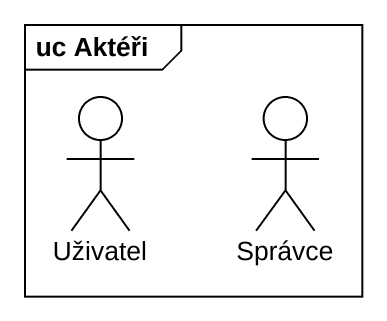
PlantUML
@startuml
mainframe uc Aktéři
actor Uživatel
actor Správce
@enduml
